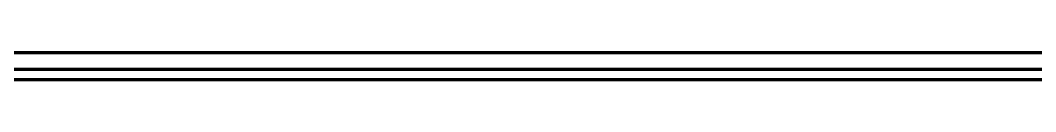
# Model space of a CAD drawing. Header units: millimetres. Extents: x 0 to 420, y 0 to 297.
# Drawn here: x 217 to 266, y 197 to 198.3 of the extents above; entities that cross this region are included whole.
import ezdxf

# ---------------------------------------------------------------- set-up
doc = ezdxf.new("R2010")
doc.units = ezdxf.units.MM
doc.linetypes.add('DASHED', pattern=[1.524, 1.27, -0.254])

msp = doc.modelspace()

# ---------------------------------------------------------------- linework, layer by layer
at = {"color": 1, "lineweight": 70}
for p, q in [((66.3, 198.3), (313.7, 198.3)), ((65.507, 197.5), (314.493, 197.5)), ((65.507, 197), (314.493, 197))]:
    msp.add_line(p, q, dxfattribs=at)
at = {"color": 5, "linetype": 'DASHED', "lineweight": 35}
for p, q in [((66.3, 197.5), (313.7, 197.5)), ((225.904, 197.5), (225.9, 197.5)), ((225.9, 197.5), (225.904, 197.5)), ((225.915, 197.5), (225.904, 197.5)), ((225.904, 197.5), (225.915, 197.5)), ((225.934, 197.5), (225.915, 197.5)), ((225.915, 197.5), (225.934, 197.5)), ((225.959, 197.5), (225.934, 197.5)), ((225.934, 197.5), (225.959, 197.5)), ((225.992, 197.5), (225.959, 197.5)), ((225.959, 197.5), (225.992, 197.5)), ((226.031, 197.5), (225.992, 197.5)), ((225.992, 197.5), (226.031, 197.5)), ((226.076, 197.5), (226.031, 197.5)), ((226.031, 197.5), (226.076, 197.5)), ((226.126, 197.5), (226.076, 197.5)), ((226.076, 197.5), (226.126, 197.5)), ((226.181, 197.5), (226.126, 197.5)), ((226.126, 197.5), (226.181, 197.5)), ((226.24, 197.5), (226.181, 197.5)), ((226.181, 197.5), (226.24, 197.5)), ((226.302, 197.5), (226.24, 197.5)), ((226.24, 197.5), (226.302, 197.5)), ((226.366, 197.5), (226.302, 197.5)), ((226.302, 197.5), (226.366, 197.5)), ((226.433, 197.5), (226.366, 197.5)), ((226.366, 197.5), (226.433, 197.5)), ((226.5, 197.5), (226.433, 197.5)), ((226.433, 197.5), (226.5, 197.5)), ((228.5, 197.5), (226.5, 197.5)), ((226.5, 197.5), (228.5, 197.5)), ((228.5, 197.5), (228.567, 197.5)), ((228.567, 197.5), (228.5, 197.5)), ((228.567, 197.5), (228.634, 197.5)), ((228.634, 197.5), (228.567, 197.5)), ((228.634, 197.5), (228.698, 197.5)), ((228.698, 197.5), (228.634, 197.5)), ((228.698, 197.5), (228.76, 197.5)), ((228.76, 197.5), (228.698, 197.5)), ((228.76, 197.5), (228.819, 197.5)), ((228.819, 197.5), (228.76, 197.5)), ((228.819, 197.5), (228.874, 197.5)), ((228.874, 197.5), (228.819, 197.5)), ((228.874, 197.5), (228.924, 197.5)), ((228.924, 197.5), (228.874, 197.5)), ((228.924, 197.5), (228.969, 197.5)), ((228.969, 197.5), (228.924, 197.5)), ((228.969, 197.5), (229.008, 197.5)), ((229.008, 197.5), (228.969, 197.5)), ((229.008, 197.5), (229.041, 197.5)), ((229.041, 197.5), (229.008, 197.5)), ((229.041, 197.5), (229.066, 197.5)), ((229.066, 197.5), (229.041, 197.5)), ((229.066, 197.5), (229.085, 197.5)), ((229.085, 197.5), (229.066, 197.5)), ((229.085, 197.5), (229.096, 197.5)), ((229.096, 197.5), (229.085, 197.5)), ((229.096, 197.5), (229.1, 197.5)), ((229.1, 197.5), (229.096, 197.5)), ((250.904, 197.5), (250.9, 197.5)), ((250.9, 197.5), (250.904, 197.5)), ((250.915, 197.5), (250.904, 197.5)), ((250.904, 197.5), (250.915, 197.5)), ((250.934, 197.5), (250.915, 197.5)), ((250.915, 197.5), (250.934, 197.5)), ((250.959, 197.5), (250.934, 197.5)), ((250.934, 197.5), (250.959, 197.5)), ((250.992, 197.5), (250.959, 197.5)), ((250.959, 197.5), (250.992, 197.5)), ((251.031, 197.5), (250.992, 197.5)), ((250.992, 197.5), (251.031, 197.5)), ((251.076, 197.5), (251.031, 197.5)), ((251.031, 197.5), (251.076, 197.5)), ((251.126, 197.5), (251.076, 197.5)), ((251.076, 197.5), (251.126, 197.5)), ((251.181, 197.5), (251.126, 197.5)), ((251.126, 197.5), (251.181, 197.5)), ((251.24, 197.5), (251.181, 197.5)), ((251.181, 197.5), (251.24, 197.5)), ((251.302, 197.5), (251.24, 197.5)), ((251.24, 197.5), (251.302, 197.5)), ((251.366, 197.5), (251.302, 197.5)), ((251.302, 197.5), (251.366, 197.5)), ((251.433, 197.5), (251.366, 197.5)), ((251.366, 197.5), (251.433, 197.5)), ((251.5, 197.5), (251.433, 197.5)), ((251.433, 197.5), (251.5, 197.5)), ((253.5, 197.5), (251.5, 197.5)), ((251.5, 197.5), (253.5, 197.5)), ((253.5, 197.5), (253.567, 197.5)), ((253.567, 197.5), (253.5, 197.5)), ((253.567, 197.5), (253.634, 197.5)), ((253.634, 197.5), (253.567, 197.5)), ((253.634, 197.5), (253.698, 197.5)), ((253.698, 197.5), (253.634, 197.5)), ((253.698, 197.5), (253.76, 197.5)), ((253.76, 197.5), (253.698, 197.5)), ((253.76, 197.5), (253.819, 197.5)), ((253.819, 197.5), (253.76, 197.5)), ((253.819, 197.5), (253.874, 197.5)), ((253.874, 197.5), (253.819, 197.5)), ((253.874, 197.5), (253.924, 197.5)), ((253.924, 197.5), (253.874, 197.5)), ((253.924, 197.5), (253.969, 197.5)), ((253.969, 197.5), (253.924, 197.5)), ((253.969, 197.5), (254.008, 197.5)), ((254.008, 197.5), (253.969, 197.5)), ((254.008, 197.5), (254.041, 197.5)), ((254.041, 197.5), (254.008, 197.5)), ((254.041, 197.5), (254.066, 197.5)), ((254.066, 197.5), (254.041, 197.5)), ((254.066, 197.5), (254.085, 197.5)), ((254.085, 197.5), (254.066, 197.5)), ((254.085, 197.5), (254.096, 197.5)), ((254.096, 197.5), (254.085, 197.5)), ((254.096, 197.5), (254.1, 197.5)), ((254.1, 197.5), (254.096, 197.5)), ((313.7, 197), (66.3, 197)), ((225.904, 197), (225.9, 197)), ((225.9, 197), (225.904, 197)), ((225.915, 197), (225.904, 197)), ((225.904, 197), (225.915, 197)), ((225.934, 197), (225.915, 197)), ((225.915, 197), (225.934, 197)), ((225.959, 197), (225.934, 197)), ((225.934, 197), (225.959, 197)), ((225.992, 197), (225.959, 197)), ((225.959, 197), (225.992, 197)), ((226.031, 197), (225.992, 197)), ((225.992, 197), (226.031, 197)), ((226.076, 197), (226.031, 197)), ((226.031, 197), (226.076, 197)), ((226.126, 197), (226.076, 197)), ((226.076, 197), (226.126, 197)), ((226.181, 197), (226.126, 197)), ((226.126, 197), (226.181, 197)), ((226.24, 197), (226.181, 197)), ((226.181, 197), (226.24, 197)), ((226.302, 197), (226.24, 197)), ((226.24, 197), (226.302, 197)), ((226.366, 197), (226.302, 197)), ((226.302, 197), (226.366, 197)), ((226.433, 197), (226.366, 197)), ((226.366, 197), (226.433, 197)), ((226.5, 197), (226.433, 197)), ((226.433, 197), (226.5, 197)), ((226.5, 197), (228.5, 197)), ((228.5, 197), (226.5, 197)), ((228.5, 197), (228.567, 197)), ((228.567, 197), (228.5, 197)), ((228.567, 197), (228.634, 197)), ((228.634, 197), (228.567, 197)), ((228.634, 197), (228.698, 197)), ((228.698, 197), (228.634, 197)), ((228.698, 197), (228.76, 197)), ((228.76, 197), (228.698, 197)), ((228.76, 197), (228.819, 197)), ((228.819, 197), (228.76, 197)), ((228.819, 197), (228.874, 197)), ((228.874, 197), (228.819, 197)), ((228.874, 197), (228.924, 197)), ((228.924, 197), (228.874, 197)), ((228.924, 197), (228.969, 197)), ((228.969, 197), (228.924, 197)), ((228.969, 197), (229.008, 197)), ((229.008, 197), (228.969, 197)), ((229.008, 197), (229.041, 197)), ((229.041, 197), (229.008, 197)), ((229.041, 197), (229.066, 197)), ((229.066, 197), (229.041, 197)), ((229.066, 197), (229.085, 197)), ((229.085, 197), (229.066, 197)), ((229.085, 197), (229.096, 197)), ((229.096, 197), (229.085, 197)), ((229.096, 197), (229.1, 197)), ((229.1, 197), (229.096, 197)), ((250.904, 197), (250.9, 197)), ((250.9, 197), (250.904, 197)), ((250.915, 197), (250.904, 197)), ((250.904, 197), (250.915, 197)), ((250.934, 197), (250.915, 197)), ((250.915, 197), (250.934, 197)), ((250.959, 197), (250.934, 197)), ((250.934, 197), (250.959, 197)), ((250.992, 197), (250.959, 197)), ((250.959, 197), (250.992, 197)), ((251.031, 197), (250.992, 197)), ((250.992, 197), (251.031, 197)), ((251.076, 197), (251.031, 197)), ((251.031, 197), (251.076, 197)), ((251.126, 197), (251.076, 197)), ((251.076, 197), (251.126, 197)), ((251.181, 197), (251.126, 197)), ((251.126, 197), (251.181, 197)), ((251.24, 197), (251.181, 197)), ((251.181, 197), (251.24, 197)), ((251.302, 197), (251.24, 197)), ((251.24, 197), (251.302, 197)), ((251.366, 197), (251.302, 197)), ((251.302, 197), (251.366, 197)), ((251.433, 197), (251.366, 197)), ((251.366, 197), (251.433, 197)), ((251.5, 197), (251.433, 197)), ((251.433, 197), (251.5, 197)), ((251.5, 197), (253.5, 197)), ((253.5, 197), (251.5, 197)), ((253.5, 197), (253.567, 197)), ((253.567, 197), (253.5, 197)), ((253.567, 197), (253.634, 197)), ((253.634, 197), (253.567, 197)), ((253.634, 197), (253.698, 197)), ((253.698, 197), (253.634, 197)), ((253.698, 197), (253.76, 197)), ((253.76, 197), (253.698, 197)), ((253.76, 197), (253.819, 197)), ((253.819, 197), (253.76, 197)), ((253.819, 197), (253.874, 197)), ((253.874, 197), (253.819, 197)), ((253.874, 197), (253.924, 197)), ((253.924, 197), (253.874, 197)), ((253.924, 197), (253.969, 197)), ((253.969, 197), (253.924, 197)), ((253.969, 197), (254.008, 197)), ((254.008, 197), (253.969, 197)), ((254.008, 197), (254.041, 197)), ((254.041, 197), (254.008, 197)), ((254.041, 197), (254.066, 197)), ((254.066, 197), (254.041, 197)), ((254.066, 197), (254.085, 197)), ((254.085, 197), (254.066, 197)), ((254.085, 197), (254.096, 197)), ((254.096, 197), (254.085, 197)), ((254.096, 197), (254.1, 197)), ((254.1, 197), (254.096, 197))]:
    msp.add_line(p, q, dxfattribs=at)

doc.saveas('drawing.dxf')
